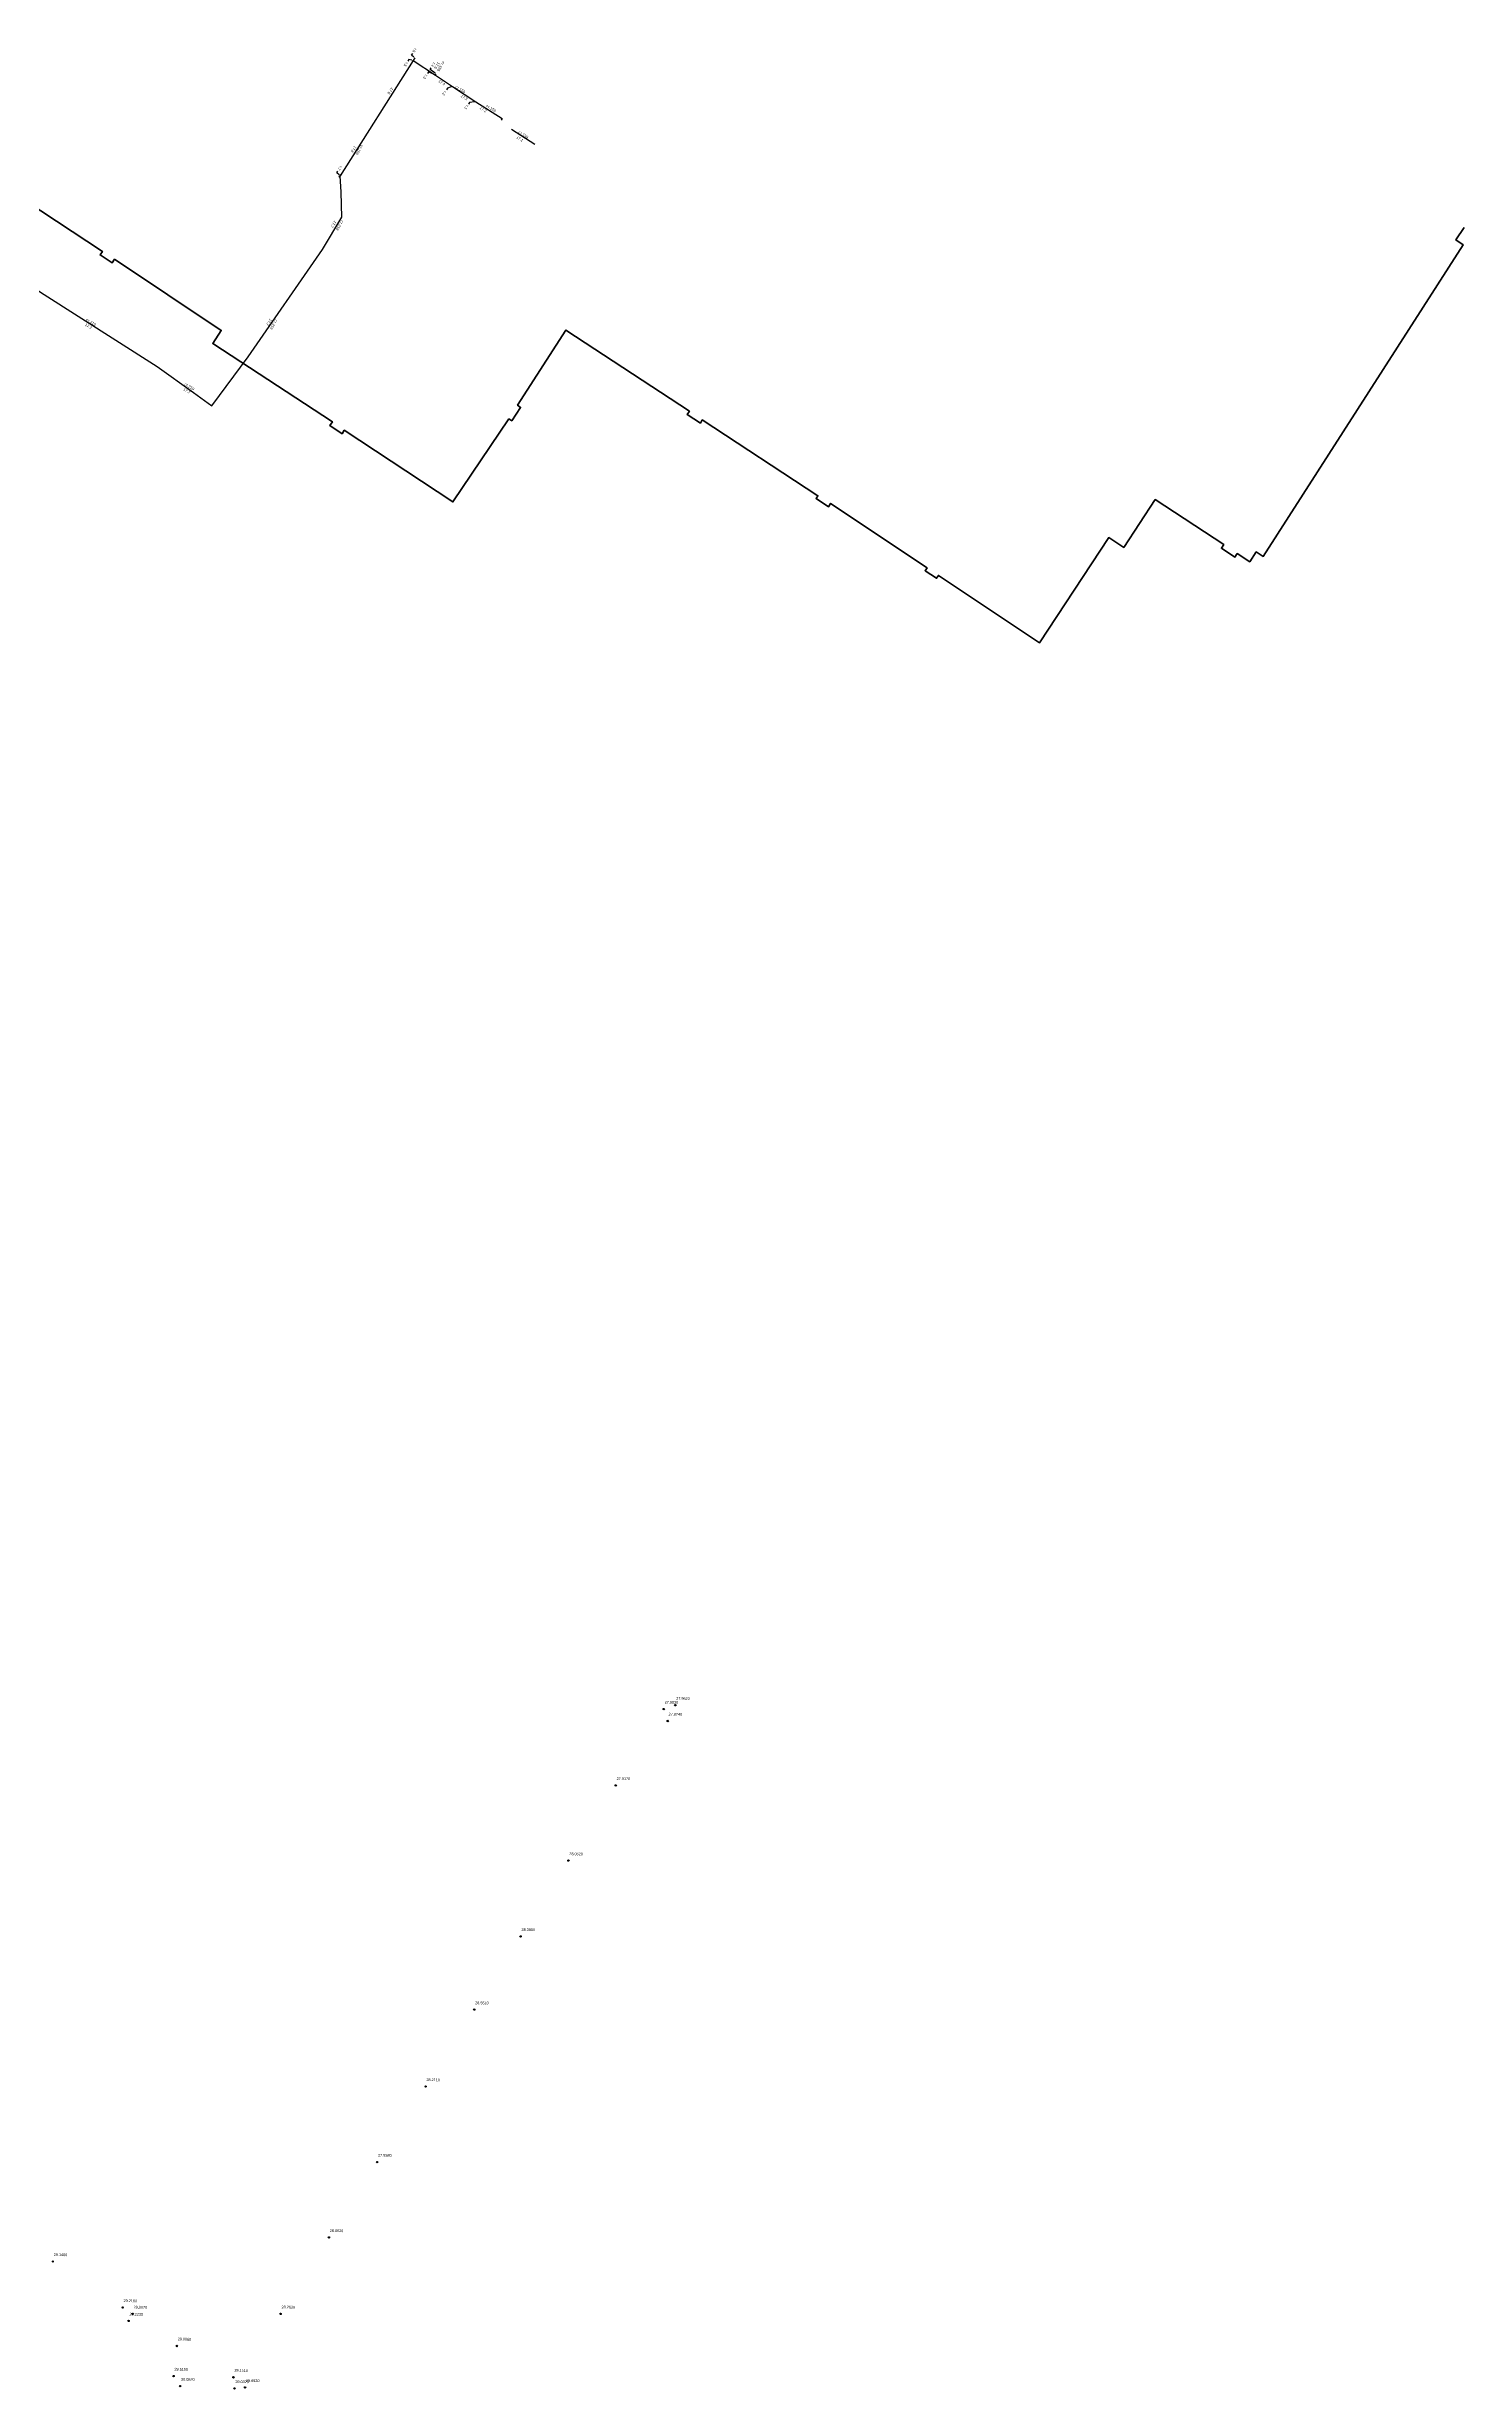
# Model space of a CAD drawing. Header units: millimetres. Extents: x 3214760 to 3224023, y 538957 to 542465.
# Drawn here: x 3222668 to 3223190, y 540290 to 541154 of the extents above; entities that cross this region are included whole.
import ezdxf
from ezdxf import colors
from ezdxf.entities.mleader import LeaderData, LeaderLine
from ezdxf.enums import TextEntityAlignment as Align
from ezdxf.math import Vec2, Vec3

# ---------------------------------------------------------------- set-up
doc = ezdxf.new("R2010")
doc.units = ezdxf.units.MM
doc.header["$PDMODE"] = 35
doc.header["$PDSIZE"] = 0.2
for name, color, linetype in [('07_Объекты электропередачи', 7, 'Continuous'), ('61_Отметки высоты поверхности', 7, 'Continuous'), ('_Аммиак', 7, 'Continuous'), ('_Осветленная вода_Подземка', 7, 'Continuous')]:
    doc.layers.add(name, color=color, linetype=linetype)
for name, color, linetype, lineweight in [('_Осветленная вода_Надземка', 7, 'Continuous', 9), ('_Осветленная вода_Номер участка', 7, 'Continuous', 9), ('_Осветленная вода_Точки', 7, 'Continuous', 9)]:
    doc.layers.add(name, color=color, linetype=linetype, lineweight=lineweight)
doc.styles.add('LIKE32', font='peteri.shx')
doc.styles.add('Line_GUGK', font='bm431.ttf')
doc.styles.add('Высотная отметка', font='', dxfattribs={"height": 0.2})
doc.styles.get('Высотная отметка').set_extended_font_data('MS Shell Dlg 2')
doc.linetypes.add('g5_122_vpr', pattern='A,1,-1,1.5,-0.4,["Впр",Line_GUGK,S=1,R=0,X=0,Y=-0.5],-3.2,1.5,-1,4,-1,4,-1,3', length=22.6)

# ---------------------------------------------------------------- blocks, each defined once
blk = doc.blocks.new('g5_108a')
h = blk.add_hatch(color=255)
edge = h.paths.add_edge_path()
edge.add_arc((0, 0), 0.212, 0, 360)
edge = h.paths.add_edge_path(flags=16)
edge.add_arc((0, 0), 0.0975, 0, 360)
h = blk.add_hatch(color=0)
edge = h.paths.add_edge_path()
edge.add_arc((0, 0), 0.06, 0, 360)
at = {"color": 0}
for radius in [0.25, 0.06]:
    blk.add_circle((0, 0), radius, dxfattribs=at)
blk = doc.blocks.new('ИИ27001')
at = {"color": 0, "flags": 128}
blk.add_lwpolyline([(-1.4, -0.7), (-1.4, 0.7), (1.4, -0.7), (1.4, 0.7)], close=True, dxfattribs=at)
blk = doc.blocks.new('g5_121_7d')
blk.add_hatch(color=0).paths.add_polyline_path([(1, -0.375), (0, 0), (1, 0.375)])
at = {"color": 0}
blk.add_lwpolyline([(1, -0.375), (0, 0), (1, 0.375)], close=True, dxfattribs=at)

msp = doc.modelspace()

# ---------------------------------------------------------------- linework, layer by layer
at = {"layer": '61_Отметки высоты поверхности', "color": 1, "true_color": 0xff0000}
for p in [(3222895.21, 540541.19, 27.9), (3222896.67, 540536.78, 27.87), (3222899.47, 540542.61, 27.96), (3222877.51, 540513.03, 27.92), (3222860.04, 540485.32, 28.05), (3222842.43, 540457.37, 28.38), (3222825.33, 540430.38, 28.55), (3222807.35, 540402.05, 28.21), (3222789.51, 540374.18, 27.96), (3222771.7, 540346.41, 28.06), (3222669.91, 540337.55, 29.15), (3222695.66, 540320.59, 29.22), (3222697.86, 540315.62, 29.22), (3222699.39, 540318.21, 29.01), (3222753.92, 540318.24, 28.26), (3222715.64, 540306.44, 29.01), (3222714.43, 540295.33, 29.52), (3222736.52, 540294.88, 29.15), (3222716.86, 540291.6, 30.05), (3222736.9, 540290.74, 29.03), (3222740.79, 540291.14, 28.65)]:
    msp.add_point(p, dxfattribs=at)
at = {"layer": '_Аммиак', "color": 2, "lineweight": 40, "elevation": 61.05}
msp.add_lwpolyline([(3222648.42, 541104.65), (3222688.22, 541078.51), (3222687.34, 541077.18), (3222691.77, 541074.26), (3222692.65, 541075.6), (3222732.04, 541049.39), (3222728.85, 541044.53), (3222773, 541015.69), (3222772.07, 541014.27), (3222776.58, 541011.3), (3222777.4, 541012.55), (3222817.46, 540986.16), (3222838.1, 541016.75), (3222839.12, 541016.05), (3222842.41, 541021.01), (3222841.31, 541021.77), (3222859.14, 541049.48), (3222904.69, 541019.59), (3222903.86, 541018.34), (3222908.72, 541015.19), (3222909.43, 541016.37), (3222952.06, 540988.42), (3222951.4, 540987.39), (3222955.96, 540984.35), (3222956.73, 540985.58), (3222992.3, 540961.83), (3222991.6, 540960.8), (3222995.83, 540958.02), (3222996.51, 540959.04), (3223033.75, 540934.18), (3223059.31, 540973.01), (3223064.82, 540969.38), (3223076.45, 540987.04), (3223101.74, 540970.4), (3223100.86, 540969.07), (3223105.83, 540965.79), (3223106.71, 540967.13), (3223111.29, 540964.11), (3223113.68, 540967.75), (3223116.27, 540966.04), (3223190, 541080.97), (3223187.34, 541082.73), (3223190.39, 541087.36)], dxfattribs=at)
at = {"layer": '_Осветленная вода_Надземка', "color": 190, "linetype": 'g5_122_vpr', "lineweight": 30, "flags": 128}
for points in [[(3222803.44, 541149.8), (3222802.81, 541148.81), (3222775.82, 541106.4)], [(3222802.81, 541148.81), (3222811, 541143.43), (3222817.24, 541139.34)], [(3222811, 541143.43), (3222811.3, 541143.85)], [(3222825.96, 541133.63), (3222835.58, 541127.46), (3222835.25, 541126.92)], [(3222839.1, 541123.54), (3222847.6, 541118.06)]]:
    msp.add_lwpolyline(points, dxfattribs=at)
at = {"layer": '_Осветленная вода_Подземка', "color": 150, "linetype": 'g5_122_vpr', "lineweight": 30, "flags": 128}
for points in [[(3222817.24, 541139.34), (3222825.96, 541133.63)], [(3222648.81, 541075.37), (3222648.81, 541075.37), (3222649.16, 541075.12), (3222665.35, 541063.44), (3222708.32, 541036.01), (3222721.75, 541026.45), (3222728.51, 541021.63), (3222741.9, 541039.62), (3222769.35, 541079.23), (3222776.44, 541091.15), (3222776.18, 541100.37), (3222775.82, 541106.4)]]:
    msp.add_lwpolyline(points, dxfattribs=at)

# ---------------------------------------------------------------- block references
at = {"layer": '07_Объекты электропередачи', "color": 7, "linetype": 'Continuous', "lineweight": 20}
for p in [(3222895.21, 540541.19, 27.9), (3222896.67, 540536.78, 27.87), (3222899.47, 540542.61, 27.96), (3222877.51, 540513.03, 27.92), (3222860.04, 540485.32, 28.05), (3222842.43, 540457.37, 28.38), (3222825.33, 540430.38, 28.55), (3222807.35, 540402.05, 28.21), (3222789.51, 540374.18, 27.96), (3222771.7, 540346.41, 28.06), (3222669.91, 540337.55, 29.15), (3222695.66, 540320.59, 29.22), (3222697.86, 540315.62, 29.22), (3222699.39, 540318.21, 29.01), (3222753.92, 540318.24, 28.26), (3222715.64, 540306.44, 29.01), (3222714.43, 540295.33, 29.52), (3222736.52, 540294.88, 29.15), (3222716.86, 540291.6, 30.05), (3222736.9, 540290.74, 29.03), (3222740.79, 540291.14, 28.65)]:
    msp.add_blockref('g5_108a', p, dxfattribs=at)
at = {"layer": '_Осветленная вода_Надземка', "color": 190, "linetype": 'g5_122_vpr', "lineweight": 30, "xscale": 0.5, "yscale": 0.5, "rotation": 233.4690338635946}
msp.add_blockref('g5_121_7d', (3222775.82, 541106.4), dxfattribs=at)
at = {"layer": '_Осветленная вода_Подземка', "color": 150, "linetype": 'Continuous', "lineweight": 30, "xscale": 0.2499999999999997, "yscale": 0.2499999999999997, "rotation": 55.67649301828109}
msp.add_blockref('ИИ27001', (3222775.82, 541106.4, 28.96), dxfattribs=at)

# ---------------------------------------------------------------- texts
at = {"layer": '61_Отметки высоты поверхности', "color": 96, "true_color": 0x008000, "style": 'Высотная отметка'}
for s, p in [('27.9030', (3222895.54, 540543.71, 1.31)), ('27.9620', (3222899.8, 540545.13, 1.37)), ('27.8740', (3222896.99, 540539.3, 1.28)), ('27.9170', (3222877.83, 540515.55, 1.32)), ('28.0520', (3222860.37, 540487.84, 1.46)), ('28.3800', (3222842.75, 540459.89, 1.79)), ('28.5510', (3222825.65, 540432.9, 1.96)), ('28.2110', (3222807.67, 540404.57, 1.62)), ('27.9580', (3222789.83, 540376.7, 1.36)), ('28.0620', (3222772.03, 540348.93, 1.47)), ('29.1460', (3222670.23, 540340.07, 2.55)), ('29.2180', (3222695.98, 540323.1, 2.62)), ('29.0070', (3222699.71, 540320.73, 2.41)), ('28.2630', (3222754.24, 540320.76, 1.67)), ('29.2230', (3222698.19, 540318.14, 2.63)), ('29.0060', (3222715.96, 540308.96, 2.41)), ('29.5150', (3222714.76, 540297.85, 2.92)), ('30.0520', (3222717.19, 540294.12, 3.46)), ('29.1510', (3222736.85, 540297.4, 2.56)), ('28.6520', (3222741.12, 540293.66, 2.06)), ('29.0320', (3222737.22, 540293.26, 2.44))]:
    msp.add_text(s, height=1, rotation=359.20625, dxfattribs=at).set_placement(p, align=Align.MIDDLE_LEFT)
at = {"layer": '_Осветленная вода_Надземка', "color": 190, "linetype": 'g5_122_vpr', "lineweight": 15, "style": 'LIKE32'}
for rotation, p in [(238.57303, (3222813.65, 541148.67)), (326.64727, (3222829.57, 541131.93)), (326.64727, (3222841.5, 541122.19)), (238.57303, (3222783.57, 541117.89))]:
    msp.add_text('ст.159', height=1, rotation=rotation, dxfattribs=at).set_placement(p)
at = {"layer": '_Осветленная вода_Номер участка', "color": 132, "linetype": 'g5_122_vpr', "lineweight": 15, "style": 'LIKE32'}
for s, rotation, p in [('17.5', 236.64727, (3222811.91, 541148.41)), ('17.4', 326.64727, (3222811.97, 541141.01)), ('17.6', 236.64727, (3222794.72, 541139.02)), ('17.3', 326.64727, (3222820.22, 541135.56)), ('17.2', 326.64727, (3222827.19, 541131.14)), ('17.6', 236.64727, (3222781.14, 541117.54)), ('17.1', 326.64727, (3222840.73, 541120.33)), ('17.7', 236.64727, (3222773.73, 541089.9)), ('17.7', 236.64727, (3222749.98, 541053.76)), ('17.7', 326.64727, (3222681.65, 541051.19)), ('17.7', 326.64727, (3222717.94, 541027.42))]:
    msp.add_text(s, height=1, rotation=rotation, dxfattribs=at).set_placement(p)
at = {"layer": '_Осветленная вода_Подземка', "color": 150, "linetype": 'g5_122_vpr', "lineweight": 15, "style": 'LIKE32'}
for s, rotation, p in [('ст.159', 326.64727, (3222818.23, 541138.91)), ('ст.219', 238.57303, (3222776.32, 541090.04)), ('ст.219', 328.57303, (3222682.01, 541053.06)), ('ст.219', 238.57303, (3222751.99, 541053.51)), ('ст.219', 328.57303, (3222718.3, 541029.29))]:
    msp.add_text(s, height=1, rotation=rotation, dxfattribs=at).set_placement(p)

# ---------------------------------------------------------------- leaders
at = {"layer": '_Осветленная вода_Точки', "color": 7, "linetype": 'Continuous', "lineweight": 20}
ml = msp.add_multileader_mtext('Standard', dxfattribs=at)
ml.set_content('т.5', color=7, style='LIKE32')
ml.set_leader_properties()
ml.build(insert=Vec2(0, 0))
ml.multileader.update_dxf_attribs({"arrow_head_size": 0.5})
ctx = ml.context
ctx.base_point, ctx.char_height, ctx.arrow_head_size, ctx.landing_gap_size, ctx.plane_origin, ctx.plane_x_axis, ctx.plane_y_axis = Vec3(3222800.85, 541148.64), 1, 0.5, 0.5, Vec3(3222802.81, 541148.81), Vec3(-0.544639, -0.838671), Vec3(0.838671, -0.544639)
notes = []
notes.append((ctx, [(0, (1, 1, 0), (3222801.25, 541149.27), (-0.544639, -0.838671), 0.744, [(0, [(3222802.81, 541148.81)], 0, [])])]))
ctx.mtext.insert, ctx.mtext.text_direction, ctx.mtext.rotation, ctx.mtext.line_spacing_factor, ctx.mtext.flow_direction = Vec3(3222801, 541147.95), Vec3(-0.544639, -0.838671), 4.13643, 0.3, 5
ml = msp.add_multileader_mtext('Standard', dxfattribs=at)
ml.set_content('т.6', color=7, style='LIKE32')
ml.set_leader_properties()
ml.build(insert=Vec2(0, 0))
ml.multileader.update_dxf_attribs({"arrow_head_size": 0.5})
ctx = ml.context
ctx.base_point, ctx.char_height, ctx.arrow_head_size, ctx.landing_gap_size, ctx.plane_origin, ctx.plane_x_axis, ctx.plane_y_axis = Vec3(3222804.37, 541154.21), 1, 0.5, 0.5, Vec3(3222803.44, 541149.8), Vec3(-0.544639, -0.838671), Vec3(0.838671, -0.544639)
ctx.text_align_type = 2
notes.append((ctx, [(1, (1, 1, 0), (3222802.21, 541150.87), (0.544639, 0.838671), 0.744, [(0, [(3222803.44, 541149.8)], 0, [])])]))
ctx.mtext.insert, ctx.mtext.text_direction, ctx.mtext.rotation, ctx.mtext.alignment, ctx.mtext.line_spacing_factor, ctx.mtext.flow_direction = Vec3(3222803.3, 541151.64), Vec3(-0.544639, -0.838671), 4.13643, 3, 0.3, 5
ml = msp.add_multileader_mtext('Standard', dxfattribs=at)
ml.set_content('т.4', color=7, style='LIKE32')
ml.set_leader_properties()
ml.build(insert=Vec2(0, 0))
ml.multileader.update_dxf_attribs({"arrow_head_size": 0.5})
ctx = ml.context
ctx.base_point, ctx.char_height, ctx.arrow_head_size, ctx.landing_gap_size, ctx.plane_origin, ctx.plane_x_axis, ctx.plane_y_axis = Vec3(3222811.26, 541149.01), 1, 0.5, 0.5, Vec3(3222811.3, 541143.85), Vec3(-0.544639, -0.838671), Vec3(0.838671, -0.544639)
ctx.text_align_type = 2
notes.append((ctx, [(1, (1, 1, 0), (3222809.04, 541145.59), (0.544639, 0.838671), 0.744, [(0, [(3222811.3, 541143.85)], 0, [])])]))
ctx.mtext.insert, ctx.mtext.text_direction, ctx.mtext.rotation, ctx.mtext.alignment, ctx.mtext.line_spacing_factor, ctx.mtext.flow_direction = Vec3(3222810.14, 541146.36), Vec3(-0.544639, -0.838671), 4.13643, 3, 0.3, 5
ml = msp.add_multileader_mtext('Standard', dxfattribs=at)
ml.set_content('т.3', color=7, style='LIKE32')
ml.set_leader_properties()
ml.build(insert=Vec2(0, 0))
ml.multileader.update_dxf_attribs({"arrow_head_size": 0.5})
ctx = ml.context
ctx.base_point, ctx.char_height, ctx.arrow_head_size, ctx.landing_gap_size, ctx.plane_origin, ctx.plane_x_axis, ctx.plane_y_axis = Vec3(3222808.05, 541144.05), 1, 0.5, 0.5, Vec3(3222811, 541143.43), Vec3(-0.544639, -0.838671), Vec3(0.838671, -0.544639)
notes.append((ctx, [(0, (1, 1, 0), (3222808.46, 541144.67), (-0.544639, -0.838671), 0.744, [(0, [(3222811, 541143.43)], 0, [])])]))
ctx.mtext.insert, ctx.mtext.text_direction, ctx.mtext.rotation, ctx.mtext.line_spacing_factor, ctx.mtext.flow_direction = Vec3(3222808.2, 541143.36), Vec3(-0.544639, -0.838671), 4.13643, 0.3, 5
ml = msp.add_multileader_mtext('Standard', dxfattribs=at)
ml.set_content('т.2', color=7, style='LIKE32')
ml.set_leader_properties()
ml.build(insert=Vec2(0, 0))
ml.multileader.update_dxf_attribs({"arrow_head_size": 0.5})
ctx = ml.context
ctx.base_point, ctx.char_height, ctx.arrow_head_size, ctx.landing_gap_size, ctx.plane_origin, ctx.plane_x_axis, ctx.plane_y_axis = Vec3(3222815.04, 541138.01), 1, 0.5, 0.5, Vec3(3222817.99, 541137.39), Vec3(-0.544639, -0.838671), Vec3(0.838671, -0.544639)
notes.append((ctx, [(0, (1, 1, 0), (3222815.45, 541138.63), (-0.544639, -0.838671), 0.744, [(0, [(3222817.24, 541139.34)], 0, [])])]))
ctx.mtext.insert, ctx.mtext.text_direction, ctx.mtext.rotation, ctx.mtext.line_spacing_factor, ctx.mtext.flow_direction = Vec3(3222815.19, 541137.31), Vec3(-0.544639, -0.838671), 4.13643, 0.3, 5
ml = msp.add_multileader_mtext('Standard', dxfattribs=at)
ml.set_content('т.1', color=7, style='LIKE32')
ml.set_leader_properties()
ml.build(insert=Vec2(0, 0))
ml.multileader.update_dxf_attribs({"arrow_head_size": 0.5})
ctx = ml.context
ctx.base_point, ctx.char_height, ctx.arrow_head_size, ctx.landing_gap_size, ctx.plane_origin, ctx.plane_x_axis, ctx.plane_y_axis = Vec3(3222823.21, 541132.81), 1, 0.5, 0.5, Vec3(3222826.16, 541132.19), Vec3(-0.544639, -0.838671), Vec3(0.838671, -0.544639)
notes.append((ctx, [(0, (1, 1, 0), (3222823.62, 541133.43), (-0.544639, -0.838671), 0.744, [(0, [(3222825.96, 541133.63)], 0, [])])]))
ctx.mtext.insert, ctx.mtext.text_direction, ctx.mtext.rotation, ctx.mtext.line_spacing_factor, ctx.mtext.flow_direction = Vec3(3222823.36, 541132.12), Vec3(-0.544639, -0.838671), 4.13643, 0.3, 5
ml = msp.add_multileader_mtext('Standard', dxfattribs=at)
ml.set_content('т.7', color=7, style='LIKE32')
ml.set_leader_properties()
ml.build(insert=Vec2(0, 0))
ml.multileader.update_dxf_attribs({"arrow_head_size": 0.5})
ctx = ml.context
ctx.base_point, ctx.char_height, ctx.arrow_head_size, ctx.landing_gap_size, ctx.plane_origin, ctx.plane_x_axis, ctx.plane_y_axis = Vec3(3222776.78, 541110.85), 1, 0.5, 0.5, Vec3(3222775.82, 541106.4), Vec3(-0.544639, -0.838671), Vec3(0.838671, -0.544639)
ctx.text_align_type = 2
notes.append((ctx, [(1, (1, 1, 0), (3222774.59, 541107.47), (0.544639, 0.838671), 0.744, [(0, [(3222775.82, 541106.4)], 0, [])])]))
ctx.mtext.insert, ctx.mtext.text_direction, ctx.mtext.rotation, ctx.mtext.alignment, ctx.mtext.line_spacing_factor, ctx.mtext.flow_direction = Vec3(3222775.68, 541108.24), Vec3(-0.544639, -0.838671), 4.13643, 3, 0.3, 5
for ctx, leaders in notes:
    for number, flags, end, landing, length, lines in leaders:
        leader = LeaderData()
        leader.index, (leader.has_last_leader_line, leader.has_dogleg_vector, leader.attachment_direction) = number, flags
        leader.last_leader_point, leader.dogleg_vector, leader.dogleg_length = Vec3(end), Vec3(landing), length
        for number, points, colour, breaks in lines:
            line = LeaderLine()
            line.index, line.vertices, line.color, line.breaks = number, Vec3.list(points), colors.encode_raw_color(colour), breaks
            leader.lines.append(line)
        ctx.leaders.append(leader)

doc.saveas('drawing.dxf')
